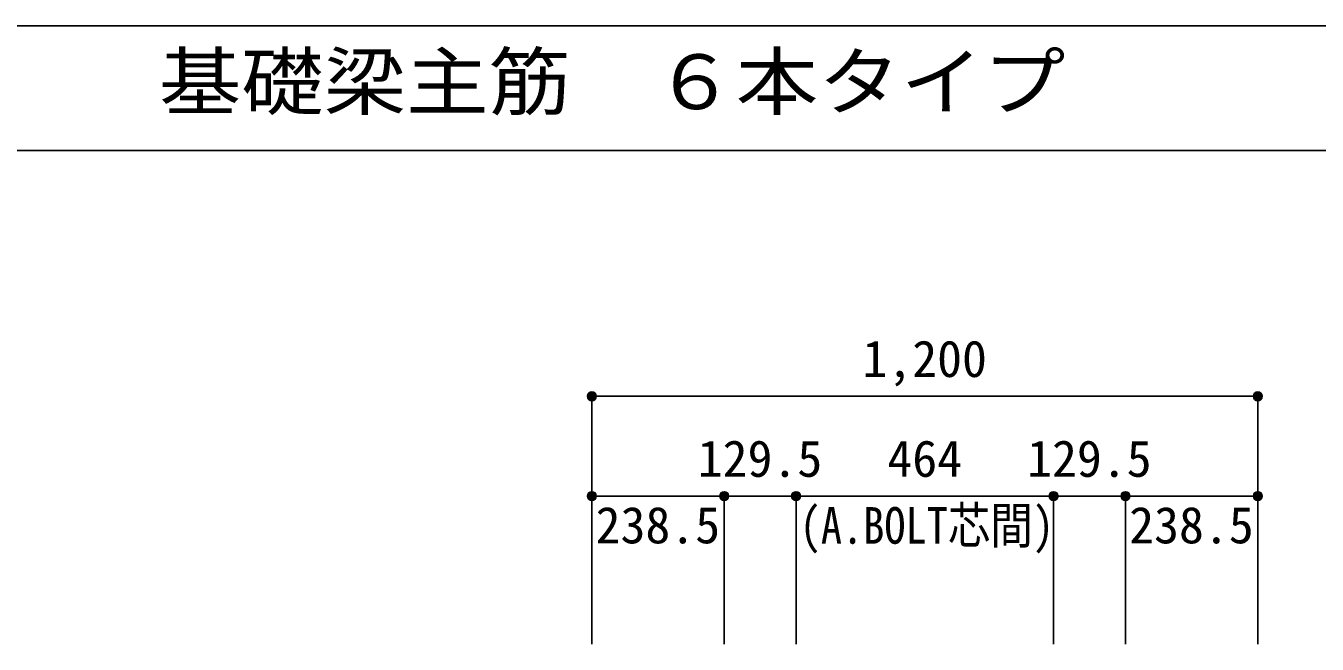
# Model space of a CAD drawing. Units: millimetres at full size, sheet at 1:30. Extents: x -5973 to 5954, y -4195 to 4201.
# Drawn here: x -1068 to 1259, y 3086 to 4201 of the extents above; entities that cross this region are included whole.
import ezdxf
from ezdxf.enums import TextEntityAlignment as Align

# ---------------------------------------------------------------- set-up
doc = ezdxf.new("R2010")
doc.units = ezdxf.units.MM
doc.header["$LTSCALE"] = 30
doc.header["$PDMODE"] = 32
doc.header["$PDSIZE"] = 15
for name, color, linetype in [('0-7_文字', 4, 'Continuous'), ('0-D_寸法', 4, 'Continuous'), ('6-7_文字', 7, 'Continuous'), ('F-0_枠', 6, 'Continuous')]:
    doc.layers.add(name, color=color, linetype=linetype)
doc.styles.add('ＭＳ ゴシック', font='')
doc.styles.get('ＭＳ ゴシック').set_extended_font_data('MS Gothic')

msp = doc.modelspace()

# ---------------------------------------------------------------- linework, layer by layer
at = {"layer": '0-D_寸法'}
for p, q in [((-47.56, 3533.07), (-47.56, 3353.07)), ((-47.56, 3533.07), (-47.56, 3353.07)), ((-47.56, 3533.07), (1152.44, 3533.07)), ((1152.44, 3533.07), (1152.44, 3086.03)), ((190.94, 3353.07), (-47.56, 3353.07)), ((-47.56, 3353.07), (-47.56, 3086.03)), ((320.44, 3353.07), (190.94, 3353.07)), ((190.94, 3353.07), (190.94, 3086.03)), ((784.44, 3353.07), (320.44, 3353.07)), ((320.44, 3353.07), (320.44, 3086.03)), ((913.94, 3353.07), (784.44, 3353.07)), ((784.44, 3353.07), (784.44, 3086.03)), ((1152.44, 3353.07), (913.94, 3353.07)), ((913.94, 3353.07), (913.94, 3086.03)), ((1152.44, 3353.07), (1152.44, 3086.03))]:
    msp.add_line(p, q, dxfattribs=at)
for centre, radius in [((-47.56, 3533.07), 8), ((-47.56, 3533.07), 7.2), ((-47.56, 3533.07), 6.4), ((-47.56, 3533.07), 5.6), ((-47.56, 3533.07), 4.8), ((-47.56, 3533.07), 4), ((1152.44, 3533.07), 8), ((1152.44, 3533.07), 7.2), ((1152.44, 3533.07), 6.4), ((1152.44, 3533.07), 5.6), ((1152.44, 3533.07), 4.8), ((1152.44, 3533.07), 4), ((-47.56, 3533.07), 3.2), ((-47.56, 3533.07), 2.4), ((-47.56, 3533.07), 1.6), ((-47.56, 3533.07), 0.8), ((1152.44, 3533.07), 3.2), ((1152.44, 3533.07), 2.4), ((1152.44, 3533.07), 1.6), ((1152.44, 3533.07), 0.8), ((-47.56, 3353.07), 8), ((-47.56, 3353.07), 7.2), ((-47.56, 3353.07), 6.4), ((-47.56, 3353.07), 5.6), ((-47.56, 3353.07), 4.8), ((-47.56, 3353.07), 4), ((-47.56, 3353.07), 3.2), ((-47.56, 3353.07), 2.4), ((-47.56, 3353.07), 1.6), ((-47.56, 3353.07), 0.8), ((190.94, 3353.07), 8), ((190.94, 3353.07), 7.2), ((190.94, 3353.07), 6.4), ((190.94, 3353.07), 5.6), ((190.94, 3353.07), 4.8), ((190.94, 3353.07), 4), ((190.94, 3353.07), 3.2), ((190.94, 3353.07), 2.4), ((190.94, 3353.07), 1.6), ((190.94, 3353.07), 0.8), ((320.44, 3353.07), 8), ((320.44, 3353.07), 7.2), ((320.44, 3353.07), 6.4), ((320.44, 3353.07), 5.6), ((320.44, 3353.07), 4.8), ((320.44, 3353.07), 4), ((320.44, 3353.07), 3.2), ((320.44, 3353.07), 2.4), ((320.44, 3353.07), 1.6), ((320.44, 3353.07), 0.8), ((784.44, 3353.07), 8), ((784.44, 3353.07), 7.2), ((784.44, 3353.07), 6.4), ((784.44, 3353.07), 5.6), ((784.44, 3353.07), 4.8), ((784.44, 3353.07), 4), ((784.44, 3353.07), 3.2), ((784.44, 3353.07), 2.4), ((784.44, 3353.07), 1.6), ((784.44, 3353.07), 0.8), ((913.94, 3353.07), 8), ((913.94, 3353.07), 7.2), ((913.94, 3353.07), 6.4), ((913.94, 3353.07), 5.6), ((913.94, 3353.07), 4.8), ((913.94, 3353.07), 4), ((913.94, 3353.07), 3.2), ((913.94, 3353.07), 2.4), ((913.94, 3353.07), 1.6), ((913.94, 3353.07), 0.8), ((1152.44, 3353.07), 8), ((1152.44, 3353.07), 7.2), ((1152.44, 3353.07), 6.4), ((1152.44, 3353.07), 5.6), ((1152.44, 3353.07), 4.8), ((1152.44, 3353.07), 4), ((1152.44, 3353.07), 3.2), ((1152.44, 3353.07), 2.4), ((1152.44, 3353.07), 1.6), ((1152.44, 3353.07), 0.8)]:
    msp.add_circle(centre, radius, dxfattribs=at)
at = {"layer": '0-D_寸法', "color": 7}
for p in [(-47.56, 3533.07), (-47.56, 3533.07), (1152.44, 3533.07), (-47.56, 3353.07), (190.94, 3353.07), (320.44, 3353.07), (784.44, 3353.07), (913.94, 3353.07), (1152.44, 3353.07)]:
    msp.add_point(p, dxfattribs=at)
at = {"layer": 'F-0_枠'}
msp.add_line((-5972.88, 4201.15), (5954.1, 4201.15), dxfattribs=at)
at = {"layer": 'F-0_枠', "color": 2}
msp.add_line((-5972.88, 3976.15), (3723.6, 3976.15), dxfattribs=at)

# ---------------------------------------------------------------- texts
at = {"layer": '0-7_文字', "style": 'ＭＳ ゴシック', "width": 0.85}
msp.add_text('(A.BOLT芯間)', height=65.98, dxfattribs=at).set_placement((326.92, 3247.39), align=Align.BOTTOM_LEFT)
at = {"layer": '0-D_寸法', "style": 'ＭＳ ゴシック'}
for s, p in [('1,200', (439.94, 3548.07)), ('129.5', (143.19, 3368.07)), ('464', (484.94, 3368.07)), ('129.5', (736.69, 3368.07)), ('238.5', (-40.81, 3248.07)), ('238.5', (920.69, 3248.07))]:
    msp.add_text(s, height=65.98, dxfattribs=at).set_placement(p, align=Align.BOTTOM_LEFT)
at = {"layer": '6-7_文字', "color": 2, "style": 'ＭＳ ゴシック', "width": 1.1}
msp.add_text('\u3000\u3000基礎梁主筋\u3000６本タイプ', height=98.97, dxfattribs=at).set_placement((-1124.64, 4021.15), align=Align.BOTTOM_LEFT)

doc.saveas('drawing.dxf')
